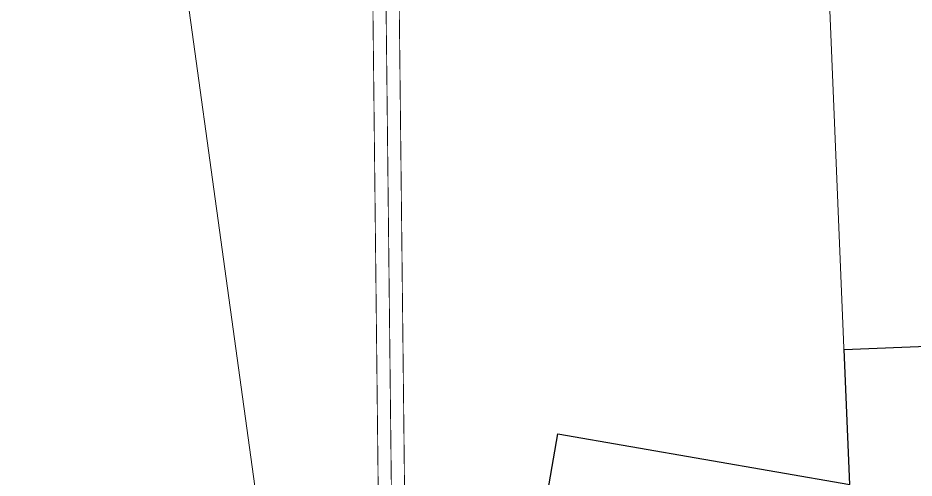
# Model space of a CAD drawing. Header units: inches. Extents: x 257070 to 799932, y -17980 to 269260.
# Drawn here: x 305338 to 308059, y 146032 to 147428 of the extents above; entities that cross this region are included whole.
import ezdxf

# ---------------------------------------------------------------- set-up
doc = ezdxf.new("R2010")
doc.units = ezdxf.units.IN
doc.header["$MEASUREMENT"] = 0
doc.layers.add('0-AES-F-HYDRANT PIPE', color=7, linetype='Continuous', lineweight=15, true_color=0xf57247)
doc.layers.add('0-AES-F-RETURN  PIPE', color=3, linetype='Continuous')
doc.layers.add('0-aes-water curtan pipe', color=200, linetype='Continuous')
for name, color, linetype, lineweight in [('0-AES-F-SPRINKLER PIPE', 10, 'Continuous', 15), ('F--BRICKWALL-3', 252, 'Continuous', 30), ('Q--KERBS-0', 1, 'Continuous', 20)]:
    doc.layers.add(name, color=color, linetype=linetype, lineweight=lineweight)
doc.styles.get("Standard").update_dxf_attribs({"font": 'arial.ttf'})
doc.dimstyles.new('AES-PLUMBING', dxfattribs={"dimtxt": 100, "dimasz": 100, "dimexe": 0, "dimexo": 0, "dimgap": 0.01, "dimtad": 1, "dimdec": 0, "dimdsep": 46, "dimtxsty": 'Standard', "dimcen": 10, "dimclrd": 7, "dimclre": 7, "dimclrt": 7, "dimadec": 0, "dimazin": 0, "dimtfac": 1, "dimtdec": 0, "dimtmove": 0, "dimatfit": 3, "dimfxl": 1, "dimlwd": -1, "dimlwe": -1, "dimarcsym": 1})

# ---------------------------------------------------------------- blocks, each defined once
blk = doc.blocks.new('*U727')
at = {"layer": '0-AES-F-SPRINKLER PIPE', "color": 200, "lineweight": 30, "const_width": 2.67}
for points in [[(-1770300, 101880.8), (-1770300, 96911.7)], [(-1770220, 101880.8), (-1770220, 96911.7)]]:
    blk.add_lwpolyline(points, dxfattribs=at)
at = {"layer": '0-AES-F-SPRINKLER PIPE', "color": 252, "lineweight": 30, "const_width": 2.67}
blk.add_lwpolyline([(-1770260, 101880.8), (-1770260, 96911.7)], dxfattribs=at)

msp = doc.modelspace()

# ---------------------------------------------------------------- linework, layer by layer
at = {"layer": 'F--BRICKWALL-3', "color": 8}
msp.add_line((307846.5, 146422, 0), (308142.6, 146434.3, 0), dxfattribs=at)
at = {"layer": 'F--BRICKWALL-3', "color": 8, "elevation": 0}
msp.add_lwpolyline([(308038.9, 143403.9), (306543.1, 143663.4), (306977.3, 146166.6), (307863.6, 146012.8), (307846.5, 146422)], dxfattribs=at)
at = {"layer": 'Q--KERBS-0', "color": 8, "elevation": 0}
msp.add_lwpolyline([(305860.7, 157211.3), (304475.5, 157451.4), (306377.4, 143692.1), (306543.1, 143663.4), (306977.4, 146166.6), (307863.4, 146012.9), (307729.7, 149232.4), (307728.9, 149305.9), (307806, 149749.2), (309273.1, 158195.4), (306126, 158741.7), (305627.9, 161299.7), (303902.2, 161599.1), (304252.3, 159066.4), (306126, 158741.7), (305860.7, 157211.3)], dxfattribs=at)

# ---------------------------------------------------------------- block references
at = {"layer": '0-aes-water curtan pipe', "color": 51, "rotation": 180.6296342345768}
msp.add_blockref('*U727', (-1464795.1, 227897.7, 0), dxfattribs=at)

# ---------------------------------------------------------------- leaders
at = {"layer": '0-AES-F-HYDRANT PIPE', "color": 7, "lineweight": -3}
msp.add_leader([(307810.2, 144369), (309429.6, 145057.5), (309429.6, 147349.4)], dimstyle='AES-PLUMBING', override={"dimgap": 25, "dimtad": 0}, dxfattribs=at)
at = {"layer": '0-AES-F-RETURN  PIPE', "color": 7, "lineweight": -3}
msp.add_leader([(307888.5, 143889.3, 4223), (309829.2, 144808.6, 4223), (309831.5, 146785.6, 4223)], dimstyle='AES-PLUMBING', override={"dimgap": 25, "dimtad": 0}, dxfattribs=at)
at = {"layer": '0-AES-F-SPRINKLER PIPE', "color": 7, "lineweight": -3}
msp.add_leader([(307859.1, 144098.3, 4223), (309625.6, 145029.3, 4223), (309625.6, 147368.6, 4223)], dimstyle='AES-PLUMBING', override={"dimasz": 100, "dimgap": 25, "dimtad": 0}, dxfattribs=at)

doc.saveas('drawing.dxf')
